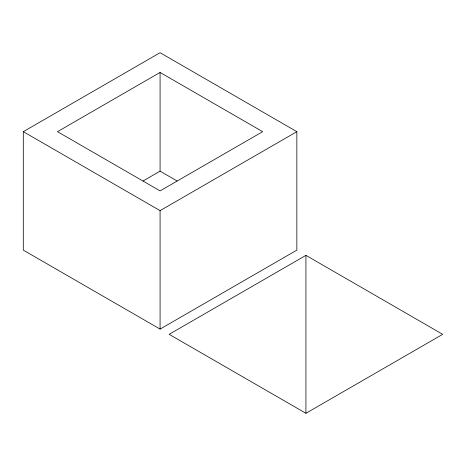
<?xml version="1.0" encoding="UTF-8"?>
<svg xmlns="http://www.w3.org/2000/svg" width="466" height="466" viewBox="0 0 466 466"><rect width="100%" height="100%" fill="white"/><g stroke="black" fill="none" stroke-linecap="round" stroke-linejoin="round"><path stroke-width="0.7" d="M23.3 131.674L160.077 52.705L296.854 131.674L296.854 250.125L160.077 329.095L23.3 250.125L23.3 131.674L160.077 210.638L296.854 131.674M160.077 72.446L57.493 131.674L160.077 190.897L262.661 131.674L160.077 72.446L160.077 171.156L177.068 180.965M143.085 180.965L160.077 171.156M305.923 255.362L169.146 334.326L305.923 413.295L442.7 334.326L305.923 255.356L305.923 413.295M160.077 210.638L160.077 329.095"/></g></svg>
